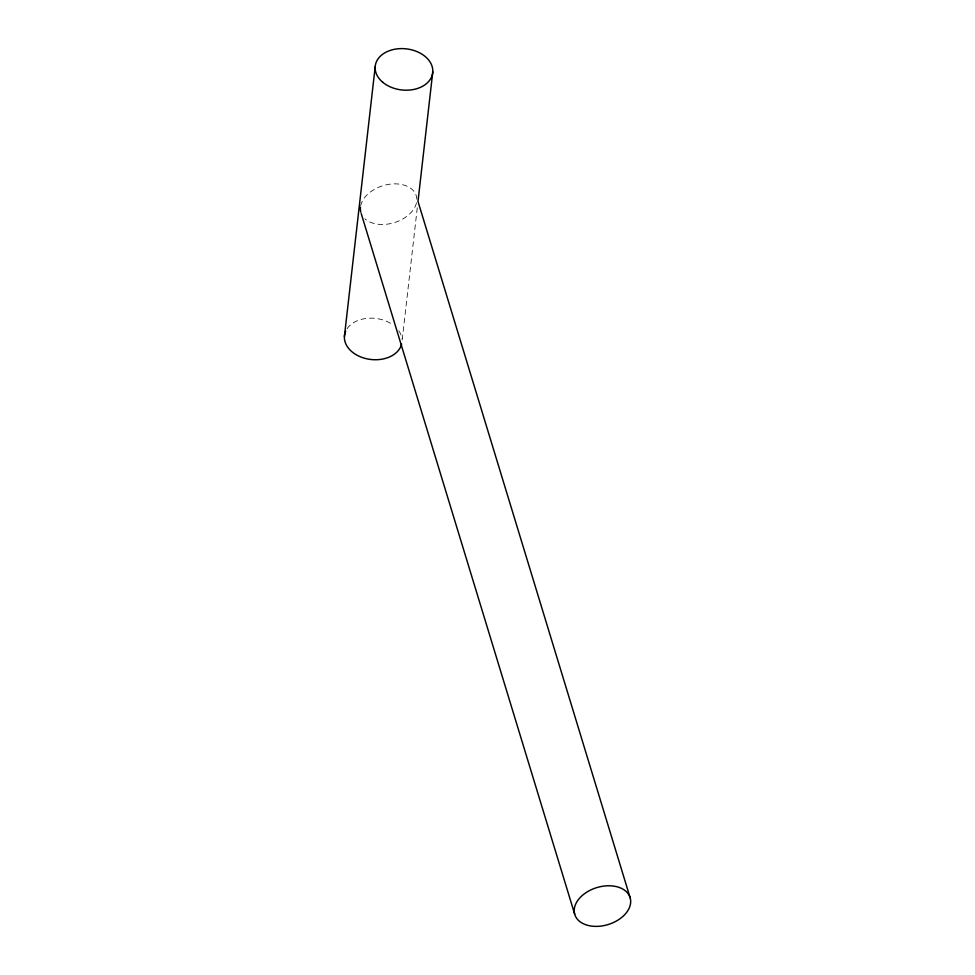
<?xml version="1.0" encoding="UTF-8"?>
<svg xmlns="http://www.w3.org/2000/svg" width="975" height="975" viewBox="0 0 975 975"><rect width="100%" height="100%" fill="white"/><g stroke="black" fill="none" stroke-linecap="round" stroke-linejoin="round"><path stroke-width="0.73" stroke-dasharray="4.88 3.66" d="M402.2 339.909L417.312 207.395M360.665 205.81A28.921 19.317 -16.9 0 1 400.372 184.275A28.921 19.317 -16.9 0 1 409.939 213.671A28.921 19.317 -16.9 0 1 364.869 218.753M347.076 328.746A28.921 20.67 6.5 0 1 392.303 324.456M398.775 330.757A28.921 20.67 6.5 0 1 401.932 338.703"/><path stroke-width="1.46" d="M344.407 336.472L375.168 66.922M432.778 71.882L417.995 201.447L630.228 898.024A28.921 19.317 -16.9 0 1 592.946 926.25A28.921 19.317 -16.9 0 1 584.171 893.953A28.921 19.317 -16.9 0 1 630.228 898.024M361.225 213.562L574.677 914.123M360.823 212.233A28.921 19.317 -16.9 0 1 360.457 207.127M401.615 344.09A28.921 20.67 6.5 0 1 366.393 358.715A28.921 20.67 6.5 0 1 345.711 331.207M382.736 82.253A28.921 20.67 6.5 0 0 431.486 77.147A28.921 20.67 6.5 0 0 397.702 48.811A28.921 20.67 6.5 0 0 382.736 82.253"/></g></svg>
